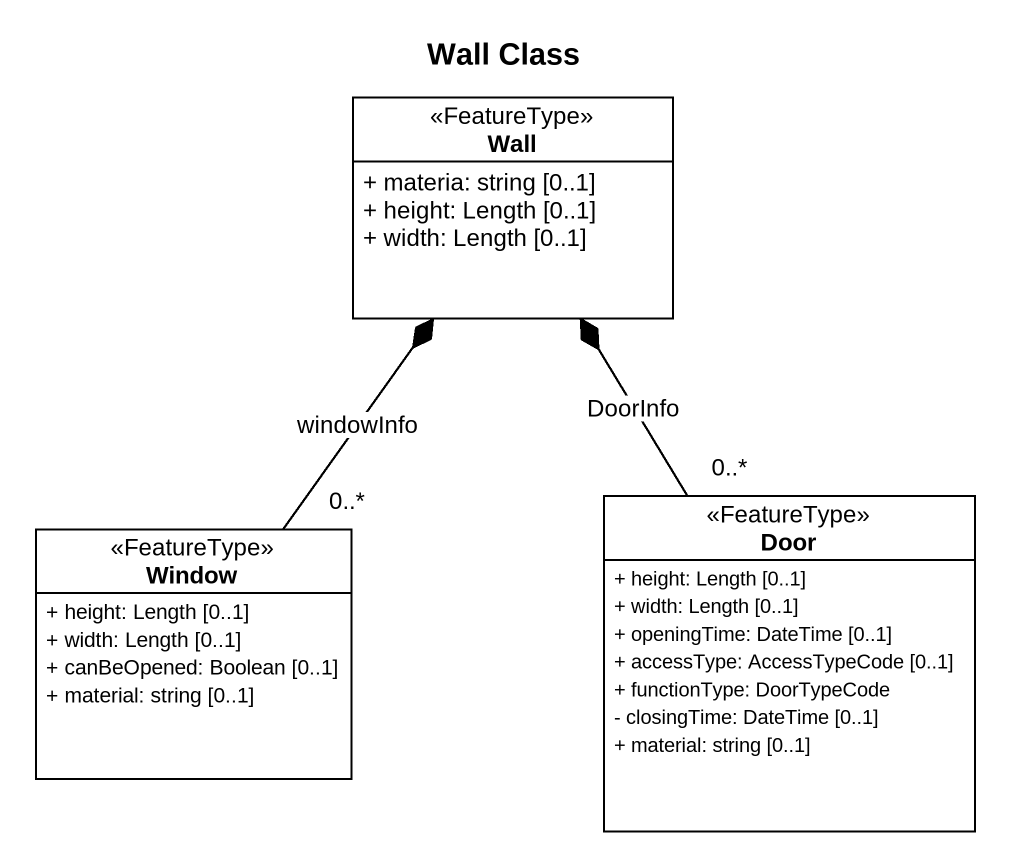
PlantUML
@startuml
title Wall Class
hide circle
hide empty members
skinparam classAttributeIconSize 0
class Wall <<FeatureType>> #FFFFFF {
  + materia: string [0..1]
  + height: Length [0..1]
  + width: Length [0..1]
}
class Window <<FeatureType>> #FFFFFF {
  + height: Length [0..1]
  + width: Length [0..1]
  + canBeOpened: Boolean [0..1]
  + material: string [0..1]
}
class Door <<FeatureType>> #FFFFFF {
  + height: Length [0..1]
  + width: Length [0..1]
  + openingTime: DateTime [0..1]
  + accessType: AccessTypeCode [0..1]
  + functionType: DoorTypeCode
  - closingTime: DateTime [0..1]
  + material: string [0..1]
}
Window "0..*" -up-* Wall : windowInfo
Door "0..*" -up-* Wall : DoorInfo
@enduml
